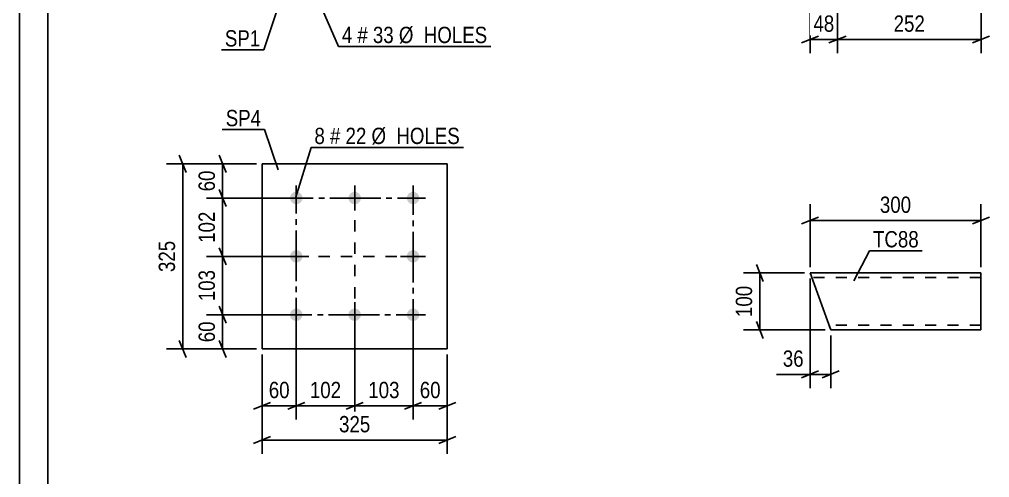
# Model space of a CAD drawing. Header units: millimetres. Extents: x 0 to 594, y 0 to 420.
# Drawn here: x 0 to 170.3, y 179.2 to 259.6 of the extents above; entities that cross this region are included whole.
import ezdxf

# ---------------------------------------------------------------- set-up
doc = ezdxf.new("R2010")
doc.units = ezdxf.units.MM
doc.linetypes.add('DXK_LINE_DOT2', pattern=[3.9198, 1.9599, -1.9599])
doc.linetypes.add('DXK_LINE_DOT3', pattern=[5.9187, 2.979, -0.9799, 0.9799, -0.9799])
doc.styles.add('Arial Narrow', font='ARIALN.TTF', dxfattribs={"height": 0.2})

# ---------------------------------------------------------------- blocks, each defined once
blk = doc.blocks.new('Unknown-389636974-24141')
at = {"color": 5, "linetype": 'Continuous'}
for p, q in [((0, 420), (0, 0)), ((5, 415), (5, 5))]:
    blk.add_line(p, q, dxfattribs=at)
blk = doc.blocks.new('Part-389636974-60263 - 60262')
at = {"color": 2, "linetype": 'Continuous'}
for p, q in [((141.82, 206.71), (138.76, 215.11)), ((138.76, 215.11), (168.76, 215.11)), ((168.76, 215.11), (168.76, 205.11)), ((141.82, 206.71), (142.4, 205.11)), ((142.4, 205.11), (168.76, 205.11))]:
    blk.add_line(p, q, dxfattribs=at)
at = {"color": 7, "linetype": 'DXK_LINE_DOT2'}
for p, q in [((168.76, 214.64), (168.76, 215.11)), ((168.76, 214.31), (139.06, 214.31)), ((142.36, 205.23), (141.82, 206.71)), ((168.76, 205.91), (142.11, 205.91))]:
    blk.add_line(p, q, dxfattribs=at)
blk = doc.blocks.new('Part-389636974-56995 - 56994')
at = {"color": 2, "linetype": 'Continuous'}
for p, q in [((75.09, 234.27), (42.59, 234.27)), ((42.59, 234.27), (42.59, 201.77)), ((75.09, 201.77), (75.09, 234.27)), ((42.59, 201.77), (75.09, 201.77))]:
    blk.add_line(p, q, dxfattribs=at)
blk = doc.blocks.new('Bolt-389636974-56996 - 56994')
at = {"linetype": 'Continuous'}
for points in [[(48.59, 229.37, -1), (48.59, 227.17, -1)], [(58.84, 229.37, -1), (58.84, 227.17, -1)], [(69.09, 229.37, -1), (69.09, 227.17, -1)], [(48.59, 219.12, -1), (48.59, 216.92, -1)], [(69.09, 219.12, -1), (69.09, 216.92, -1)], [(48.59, 208.87, -1), (48.59, 206.67, -1)], [(58.84, 208.87, -1), (58.84, 206.67, -1)], [(69.09, 208.87, -1), (69.09, 206.67, -1)]]:
    blk.add_hatch(color=1, dxfattribs=at).paths.add_polyline_path(points)
at = {"color": 1, "linetype": 'Continuous'}
for p, q in [((48.59, 230.47), (48.59, 226.07)), ((58.84, 230.47), (58.84, 226.07)), ((69.09, 230.47), (69.09, 226.07)), ((46.39, 228.27), (50.79, 228.27)), ((56.64, 228.27), (61.04, 228.27)), ((66.89, 228.27), (71.29, 228.27)), ((48.59, 220.22), (48.59, 215.82)), ((69.09, 220.22), (69.09, 215.82)), ((46.39, 218.02), (50.79, 218.02)), ((66.89, 218.02), (71.29, 218.02)), ((48.59, 209.97), (48.59, 205.57)), ((58.84, 209.97), (58.84, 205.57)), ((69.09, 209.97), (69.09, 205.57)), ((46.39, 207.77), (50.79, 207.77)), ((56.64, 207.77), (61.04, 207.77)), ((66.89, 207.77), (71.29, 207.77))]:
    blk.add_line(p, q, dxfattribs=at)
blk = doc.blocks.new('Rectangle-389636974-60198 - 56994')
at = {"color": 1, "linetype": 'DXK_LINE_DOT3'}
blk.add_lwpolyline([(48.59, 228.27), (69.09, 228.27), (69.09, 207.77), (48.59, 207.77), (48.59, 228.27)], close=True, dxfattribs=at)
blk = doc.blocks.new('Line-389636974-60199 - 56994')
at = {"color": 1, "linetype": 'DXK_LINE_DOT2'}
blk.add_line((58.89, 228.27), (58.89, 207.77), dxfattribs=at)
blk = doc.blocks.new('Line-389636974-60200 - 56994')
at = {"color": 1, "linetype": 'DXK_LINE_DOT2'}
blk.add_line((48.59, 217.97), (69.09, 217.97), dxfattribs=at)
blk = doc.blocks.new('StraightDimension-389636974-60364 - 60233')
at = {"color": 7, "linetype": 'Continuous'}
for p, q in [((138.77, 275.15), (138.77, 253.72)), ((143.58, 261.95), (143.58, 253.72)), ((137.27, 255.52), (140.27, 256.72)), ((138.77, 256.12), (143.58, 256.12)), ((145.08, 256.72), (142.08, 255.52))]:
    blk.add_line(p, q, dxfattribs=at)
at = {"color": 0}
blk.add_wipeout([(143.6, 256.87), (143.6, 261.07), (138.75, 261.07), (138.75, 256.87)], dxfattribs=at)
at = {"color": 3, "style": 'Arial Narrow'}
blk.add_text('48', height=2.863, dxfattribs=at).set_placement((139.35, 257.47))
blk = doc.blocks.new('StraightDimension-389636974-60363 - 60233')
at = {"color": 7, "linetype": 'Continuous'}
for p, q in [((143.58, 261.95), (143.58, 253.72)), ((168.77, 261.95), (168.77, 253.72)), ((145.08, 256.72), (142.08, 255.52)), ((143.58, 256.12), (168.77, 256.12)), ((167.27, 255.52), (170.27, 256.72))]:
    blk.add_line(p, q, dxfattribs=at)
at = {"color": 0}
blk.add_wipeout([(159.52, 256.87), (159.52, 261.07), (152.83, 261.07), (152.83, 256.87)], dxfattribs=at)
at = {"color": 3, "style": 'Arial Narrow'}
blk.add_text('252', height=2.863, dxfattribs=at).set_placement((153.43, 257.47))
blk = doc.blocks.new('StraightDimension-389636974-60402 - 60262')
at = {"color": 7, "linetype": 'Continuous'}
for p, q in [((138.76, 216.11), (138.76, 227.16)), ((168.76, 216.11), (168.76, 227.16)), ((140.26, 224.91), (137.26, 223.71)), ((167.26, 223.71), (170.26, 224.91)), ((138.76, 224.31), (168.76, 224.31))]:
    blk.add_line(p, q, dxfattribs=at)
at = {"color": 0}
blk.add_wipeout([(157.11, 225.06), (157.11, 229.26), (150.42, 229.26), (150.42, 225.06)], dxfattribs=at)
at = {"color": 3, "style": 'Arial Narrow'}
blk.add_text('300', height=2.863, dxfattribs=at).set_placement((151.02, 225.66))
blk = doc.blocks.new('StraightDimension-389636974-60413 - 60262')
at = {"color": 7, "linetype": 'Continuous'}
for p, q in [((129.34, 216.61), (130.54, 213.61)), ((137.76, 215.11), (127.09, 215.11)), ((129.94, 205.11), (129.94, 215.11)), ((130.54, 203.61), (129.34, 206.61)), ((141.4, 205.11), (127.09, 205.11))]:
    blk.add_line(p, q, dxfattribs=at)
at = {"color": 0}
blk.add_wipeout([(129.19, 213.45), (124.99, 213.45), (124.99, 206.77), (129.19, 206.77)], dxfattribs=at)
at = {"color": 3, "style": 'Arial Narrow'}
blk.add_text('100', height=2.863, rotation=90.0002, dxfattribs=at).set_placement((128.59, 207.37))
blk = doc.blocks.new('StraightDimension-389636974-60431 - 60262')
at = {"color": 7, "linetype": 'Continuous'}
for p, q in [((138.76, 214.11), (138.76, 194.89)), ((142.4, 204.11), (142.4, 194.89)), ((137.26, 196.69), (140.26, 197.89)), ((143.9, 197.89), (140.9, 196.69)), ((138.76, 197.29), (142.4, 197.29))]:
    blk.add_line(p, q, dxfattribs=at)
at = {"color": 0}
blk.add_wipeout([(138.24, 198.04), (138.24, 202.24), (133.38, 202.24), (133.38, 198.04)], dxfattribs=at)
at = {"color": 7, "linetype": 'Continuous'}
blk.add_line((138.76, 197.29), (132.86, 197.29), dxfattribs=at)
blk.add_line((138.76, 197.29), (132.86, 197.29), dxfattribs=at)
at = {"color": 3, "style": 'Arial Narrow'}
blk.add_text('36', height=2.863, dxfattribs=at).set_placement((133.98, 198.64))
blk = doc.blocks.new('StraightDimension-389636974-63697 - 56994')
at = {"color": 7, "linetype": 'Continuous'}
for p, q in [((58.84, 206.77), (58.84, 189.37)), ((69.09, 206.77), (69.09, 189.37)), ((57.34, 191.17), (60.34, 192.37)), ((58.84, 191.77), (69.09, 191.77)), ((70.59, 192.37), (67.59, 191.17))]:
    blk.add_line(p, q, dxfattribs=at)
at = {"color": 0}
blk.add_wipeout([(67.31, 192.52), (67.31, 196.72), (60.63, 196.72), (60.63, 192.52)], dxfattribs=at)
at = {"color": 3, "style": 'Arial Narrow'}
blk.add_text('103', height=2.863, dxfattribs=at).set_placement((61.23, 193.12))
blk = doc.blocks.new('StraightDimension-389636974-63698 - 56994')
at = {"color": 7, "linetype": 'Continuous'}
for p, q in [((48.59, 206.77), (48.59, 189.37)), ((58.84, 206.77), (58.84, 189.37)), ((47.09, 191.17), (50.09, 192.37)), ((48.59, 191.77), (58.84, 191.77)), ((60.34, 192.37), (57.34, 191.17))]:
    blk.add_line(p, q, dxfattribs=at)
at = {"color": 0}
blk.add_wipeout([(57.06, 192.52), (57.06, 196.72), (50.38, 196.72), (50.38, 192.52)], dxfattribs=at)
at = {"color": 3, "style": 'Arial Narrow'}
blk.add_text('102', height=2.863, dxfattribs=at).set_placement((50.98, 193.12))
blk = doc.blocks.new('StraightDimension-389636974-63751 - 56994')
at = {"color": 7, "linetype": 'Continuous'}
for p, q in [((47.59, 218.02), (32.81, 218.02)), ((35.06, 219.52), (36.26, 216.52)), ((35.66, 207.77), (35.66, 218.02)), ((47.59, 207.77), (32.81, 207.77)), ((36.26, 206.27), (35.06, 209.27))]:
    blk.add_line(p, q, dxfattribs=at)
at = {"color": 0}
blk.add_wipeout([(34.91, 216.23), (30.71, 216.23), (30.71, 209.55), (34.91, 209.55)], dxfattribs=at)
at = {"color": 3, "style": 'Arial Narrow'}
blk.add_text('103', height=2.863, rotation=90.0002, dxfattribs=at).set_placement((34.31, 210.15))
blk = doc.blocks.new('StraightDimension-389636974-57668 - 56994')
at = {"color": 7, "linetype": 'Continuous'}
for p, q in [((29.26, 232.77), (28.06, 235.77)), ((41.59, 234.27), (25.81, 234.27)), ((28.66, 201.77), (28.66, 234.27)), ((28.06, 203.27), (29.26, 200.27)), ((41.59, 201.77), (25.81, 201.77))]:
    blk.add_line(p, q, dxfattribs=at)
at = {"color": 0}
blk.add_wipeout([(27.91, 221.36), (23.71, 221.36), (23.71, 214.67), (27.91, 214.67)], dxfattribs=at)
at = {"color": 3, "style": 'Arial Narrow'}
blk.add_text('325', height=2.863, rotation=90.0002, dxfattribs=at).set_placement((27.31, 215.27))
blk = doc.blocks.new('StraightDimension-389636974-57688 - 56994')
at = {"color": 7, "linetype": 'Continuous'}
for p, q in [((42.59, 200.77), (42.59, 183.37)), ((75.09, 200.77), (75.09, 183.37)), ((44.09, 186.37), (41.09, 185.17)), ((42.59, 185.77), (75.09, 185.77)), ((73.59, 185.17), (76.59, 186.37))]:
    blk.add_line(p, q, dxfattribs=at)
at = {"color": 0}
blk.add_wipeout([(62.19, 186.52), (62.19, 190.72), (55.5, 190.72), (55.5, 186.52)], dxfattribs=at)
at = {"color": 3, "style": 'Arial Narrow'}
blk.add_text('325', height=2.863, dxfattribs=at).set_placement((56.1, 187.12))
blk = doc.blocks.new('StraightDimension-389636974-63696 - 56994')
at = {"color": 7, "linetype": 'Continuous'}
for p, q in [((69.09, 206.77), (69.09, 189.37)), ((75.09, 200.77), (75.09, 189.37)), ((67.59, 191.17), (70.59, 192.37)), ((69.09, 191.77), (75.09, 191.77)), ((76.59, 192.37), (73.59, 191.17))]:
    blk.add_line(p, q, dxfattribs=at)
at = {"color": 0}
blk.add_wipeout([(74.52, 192.52), (74.52, 196.72), (69.67, 196.72), (69.67, 192.52)], dxfattribs=at)
at = {"color": 3, "style": 'Arial Narrow'}
blk.add_text('60', height=2.863, dxfattribs=at).set_placement((70.27, 193.12))
blk = doc.blocks.new('StraightDimension-389636974-63699 - 56994')
at = {"color": 7, "linetype": 'Continuous'}
for p, q in [((48.59, 206.77), (48.59, 189.37)), ((42.59, 200.77), (42.59, 189.37)), ((41.09, 191.17), (44.09, 192.37)), ((42.59, 191.77), (48.59, 191.77)), ((50.09, 192.37), (47.09, 191.17))]:
    blk.add_line(p, q, dxfattribs=at)
at = {"color": 0}
blk.add_wipeout([(48.02, 192.52), (48.02, 196.72), (43.17, 196.72), (43.17, 192.52)], dxfattribs=at)
at = {"color": 3, "style": 'Arial Narrow'}
blk.add_text('60', height=2.863, dxfattribs=at).set_placement((43.77, 193.12))
blk = doc.blocks.new('StraightDimension-389636974-63749 - 56994')
at = {"color": 7, "linetype": 'Continuous'}
for p, q in [((35.06, 235.77), (36.26, 232.77)), ((41.59, 234.27), (32.81, 234.27)), ((35.66, 228.27), (35.66, 234.27)), ((47.59, 228.27), (32.81, 228.27)), ((36.26, 226.77), (35.06, 229.77))]:
    blk.add_line(p, q, dxfattribs=at)
at = {"color": 0}
blk.add_wipeout([(34.91, 233.69), (30.71, 233.69), (30.71, 228.84), (34.91, 228.84)], dxfattribs=at)
at = {"color": 3, "style": 'Arial Narrow'}
blk.add_text('60', height=2.863, rotation=90.0002, dxfattribs=at).set_placement((34.31, 229.44))
blk = doc.blocks.new('StraightDimension-389636974-63750 - 56994')
at = {"color": 7, "linetype": 'Continuous'}
for p, q in [((47.59, 228.27), (32.81, 228.27)), ((35.06, 229.77), (36.26, 226.77)), ((35.66, 218.02), (35.66, 228.27)), ((47.59, 218.02), (32.81, 218.02)), ((36.26, 216.52), (35.06, 219.52))]:
    blk.add_line(p, q, dxfattribs=at)
at = {"color": 0}
blk.add_wipeout([(34.91, 226.48), (30.71, 226.48), (30.71, 219.8), (34.91, 219.8)], dxfattribs=at)
at = {"color": 3, "style": 'Arial Narrow'}
blk.add_text('102', height=2.863, rotation=90.0002, dxfattribs=at).set_placement((34.31, 220.4))
blk = doc.blocks.new('StraightDimension-389636974-63752 - 56994')
at = {"color": 7, "linetype": 'Continuous'}
for p, q in [((47.59, 207.77), (32.81, 207.77)), ((35.06, 209.27), (36.26, 206.27)), ((35.66, 201.77), (35.66, 207.77)), ((36.26, 200.27), (35.06, 203.27)), ((41.59, 201.77), (32.81, 201.77))]:
    blk.add_line(p, q, dxfattribs=at)
at = {"color": 0}
blk.add_wipeout([(34.91, 207.19), (30.71, 207.19), (30.71, 202.34), (34.91, 202.34)], dxfattribs=at)
at = {"color": 3, "style": 'Arial Narrow'}
blk.add_text('60', height=2.863, rotation=90.0002, dxfattribs=at).set_placement((34.31, 202.94))
blk = doc.blocks.new('Mark-389636974-60321 - 60262')
at = {"color": 0}
blk.add_wipeout([(157.85, 219.6), (157.85, 222.6), (149.81, 222.6), (149.81, 219.6)], dxfattribs=at)
blk.add_wipeout([(157.85, 219.6), (157.85, 222.6), (149.81, 222.6), (149.81, 219.6)], dxfattribs=at)
at = {"color": 30, "linetype": 'Continuous'}
for p, q in [((146.46, 213.71), (149.21, 219)), ((149.21, 219), (158.45, 219))]:
    blk.add_line(p, q, dxfattribs=at)
at = {"color": 3, "style": 'Arial Narrow'}
blk.add_text('TC88', height=2.863, dxfattribs=at).set_placement((149.81, 219.6))
blk = doc.blocks.new('Mark-389636974-58048 - 56967')
at = {"color": 0}
blk.add_wipeout([(42.28, 254.88), (42.28, 257.88), (36.06, 257.88), (36.06, 254.88)], dxfattribs=at)
blk.add_wipeout([(42.28, 254.88), (42.28, 257.88), (36.06, 257.88), (36.06, 254.88)], dxfattribs=at)
at = {"color": 30, "linetype": 'Continuous'}
for p in [(45.66, 262.54), (35.46, 254.28)]:
    blk.add_line(p, (42.88, 254.28), dxfattribs=at)
at = {"color": 3, "style": 'Arial Narrow'}
blk.add_text('SP1', height=2.863, dxfattribs=at).set_placement((36.06, 254.88))
blk = doc.blocks.new('Mark-389636974-58051 - 56967')
at = {"color": 0}
for points in [[(58.42, 255.48), (58.42, 258.48), (56.59, 258.48), (56.59, 255.48)], [(61.14, 255.48), (61.14, 258.48), (59.32, 258.48), (59.32, 255.48)], [(65.7, 255.48), (65.7, 258.48), (62.04, 258.48), (62.04, 255.48)], [(82.13, 255.48), (82.13, 258.48), (66.6, 258.48), (66.6, 255.48)]]:
    blk.add_wipeout(points, dxfattribs=at)
for points in [[(58.42, 255.48), (58.42, 258.48), (56.59, 258.48), (56.59, 255.48)], [(61.14, 255.48), (61.14, 258.48), (59.32, 258.48), (59.32, 255.48)], [(65.7, 255.48), (65.7, 258.48), (62.04, 258.48), (62.04, 255.48)], [(82.13, 255.48), (82.13, 258.48), (66.6, 258.48), (66.6, 255.48)]]:
    blk.add_wipeout(points, dxfattribs=at)
at = {"color": 7, "linetype": 'Continuous'}
for p, q in [((50.17, 268.34), (55.99, 254.88)), ((55.99, 254.88), (82.73, 254.88))]:
    blk.add_line(p, q, dxfattribs=at)
at = {"color": 3, "style": 'Arial Narrow'}
for s, height, p in [('4', 2.86, (56.59, 255.48)), ('#', 2.86, (59.32, 255.48)), ('33', 2.863, (62.04, 255.48)), ('Ø  HOLES', 2.863, (66.6, 255.48))]:
    blk.add_text(s, height=height, dxfattribs=at).set_placement(p)
blk = doc.blocks.new('Mark-389636974-58055 - 56994')
at = {"color": 0}
blk.add_wipeout([(42.42, 240.88), (42.42, 243.88), (36.21, 243.88), (36.21, 240.88)], dxfattribs=at)
blk.add_wipeout([(42.42, 240.88), (42.42, 243.88), (36.21, 243.88), (36.21, 240.88)], dxfattribs=at)
at = {"color": 30, "linetype": 'Continuous'}
for p in [(35.61, 240.28), (45.42, 233.21)]:
    blk.add_line(p, (43.02, 240.28), dxfattribs=at)
at = {"color": 3, "style": 'Arial Narrow'}
blk.add_text('SP4', height=2.863, dxfattribs=at).set_placement((36.21, 240.88))
blk = doc.blocks.new('Mark-389636974-58058 - 56994')
at = {"color": 0}
for points in [[(53.61, 237.75), (53.61, 240.75), (51.78, 240.75), (51.78, 237.75)], [(56.34, 237.75), (56.34, 240.75), (54.51, 240.75), (54.51, 237.75)], [(60.89, 237.75), (60.89, 240.75), (57.24, 240.75), (57.24, 237.75)], [(77.32, 237.75), (77.32, 240.75), (61.79, 240.75), (61.79, 237.75)]]:
    blk.add_wipeout(points, dxfattribs=at)
for points in [[(53.61, 237.75), (53.61, 240.75), (51.78, 240.75), (51.78, 237.75)], [(56.34, 237.75), (56.34, 240.75), (54.51, 240.75), (54.51, 237.75)], [(60.89, 237.75), (60.89, 240.75), (57.24, 240.75), (57.24, 237.75)], [(77.32, 237.75), (77.32, 240.75), (61.79, 240.75), (61.79, 237.75)]]:
    blk.add_wipeout(points, dxfattribs=at)
at = {"color": 7, "linetype": 'Continuous'}
for p, q in [((48.47, 228.27), (51.18, 237.15)), ((51.18, 237.15), (77.92, 237.15))]:
    blk.add_line(p, q, dxfattribs=at)
at = {"color": 3, "style": 'Arial Narrow'}
for s, height, p in [('8', 2.86, (51.78, 237.75)), ('#', 2.86, (54.51, 237.75)), ('22', 2.863, (57.24, 237.75)), ('Ø  HOLES', 2.863, (61.79, 237.75))]:
    blk.add_text(s, height=height, dxfattribs=at).set_placement(p)

msp = doc.modelspace()

# ---------------------------------------------------------------- block references
for name in ['Unknown-389636974-24141', 'Part-389636974-56995 - 56994', 'Bolt-389636974-56996 - 56994', 'Rectangle-389636974-60198 - 56994', 'Line-389636974-60199 - 56994', 'Line-389636974-60200 - 56994', 'Part-389636974-60263 - 60262']:
    msp.add_blockref(name, (0, 0))

# ---------------------------------------------------------------- next in the draw order: block references
for name in ['StraightDimension-389636974-60364 - 60233', 'Mark-389636974-58051 - 56967', 'Mark-389636974-58048 - 56967', 'Mark-389636974-58058 - 56994', 'StraightDimension-389636974-60402 - 60262', 'StraightDimension-389636974-63697 - 56994']:
    msp.add_blockref(name, (0, 0))

# ---------------------------------------------------------------- next in the draw order: block references
for name in ['StraightDimension-389636974-60363 - 60233', 'Mark-389636974-60321 - 60262', 'StraightDimension-389636974-60413 - 60262', 'StraightDimension-389636974-63698 - 56994']:
    msp.add_blockref(name, (0, 0))

# ---------------------------------------------------------------- next in the draw order: block references
for name in ['StraightDimension-389636974-63751 - 56994', 'StraightDimension-389636974-60431 - 60262']:
    msp.add_blockref(name, (0, 0))

# ---------------------------------------------------------------- next in the draw order: block references
msp.add_blockref('StraightDimension-389636974-57668 - 56994', (0, 0))

# ---------------------------------------------------------------- next in the draw order: block references
for name in ['StraightDimension-389636974-63749 - 56994', 'StraightDimension-389636974-57688 - 56994']:
    msp.add_blockref(name, (0, 0))

# ---------------------------------------------------------------- next in the draw order: block references
for name in ['Mark-389636974-58055 - 56994', 'StraightDimension-389636974-63750 - 56994', 'StraightDimension-389636974-63699 - 56994', 'StraightDimension-389636974-63696 - 56994']:
    msp.add_blockref(name, (0, 0))

# ---------------------------------------------------------------- next in the draw order: block references
msp.add_blockref('StraightDimension-389636974-63752 - 56994', (0, 0))

doc.saveas('drawing.dxf')
